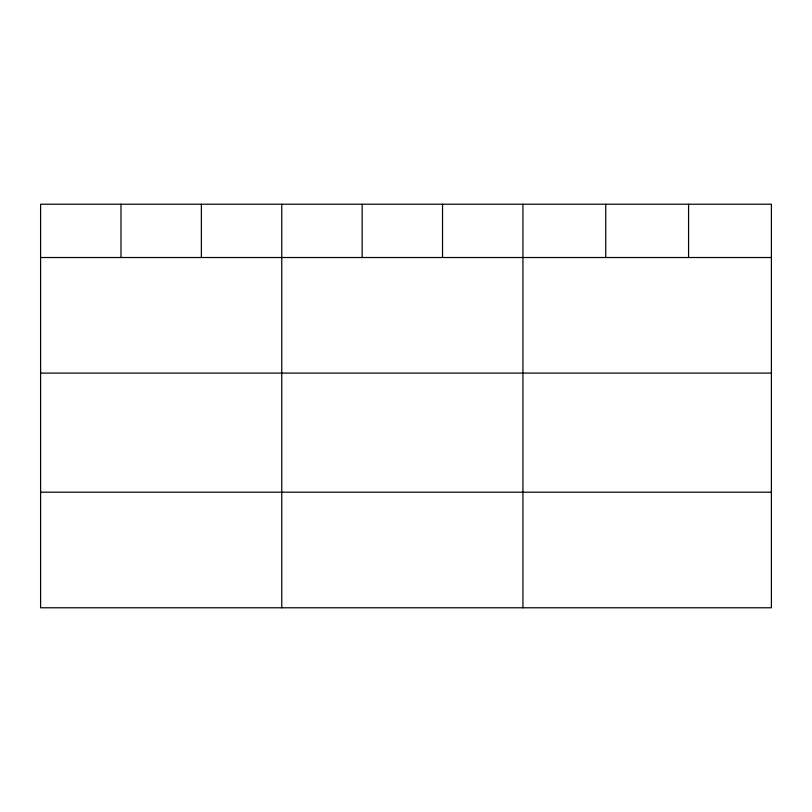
<?xml version="1.0" encoding="UTF-8"?>
<svg xmlns="http://www.w3.org/2000/svg" width="812" height="812" viewBox="0 0 812 812"><rect width="100%" height="100%" fill="white"/><g stroke="black" fill="none" stroke-linecap="round" stroke-linejoin="round"><path stroke-width="1.22" d="M771.4 373.094L771.4 204.218L40.6 204.218L40.6 607.782L771.4 607.782L771.4 373.094L40.6 373.094M40.6 257.516L771.4 257.516M40.6 492.194L771.4 492.194M688.576 204.218L688.576 257.516M605.752 204.218L605.752 257.516M522.928 204.218L522.928 607.782M442.54 204.218L442.54 257.516M362.152 204.218L362.152 257.516M281.764 204.218L281.764 607.782M201.376 204.218L201.376 257.516M120.988 204.218L120.988 257.516"/></g></svg>
